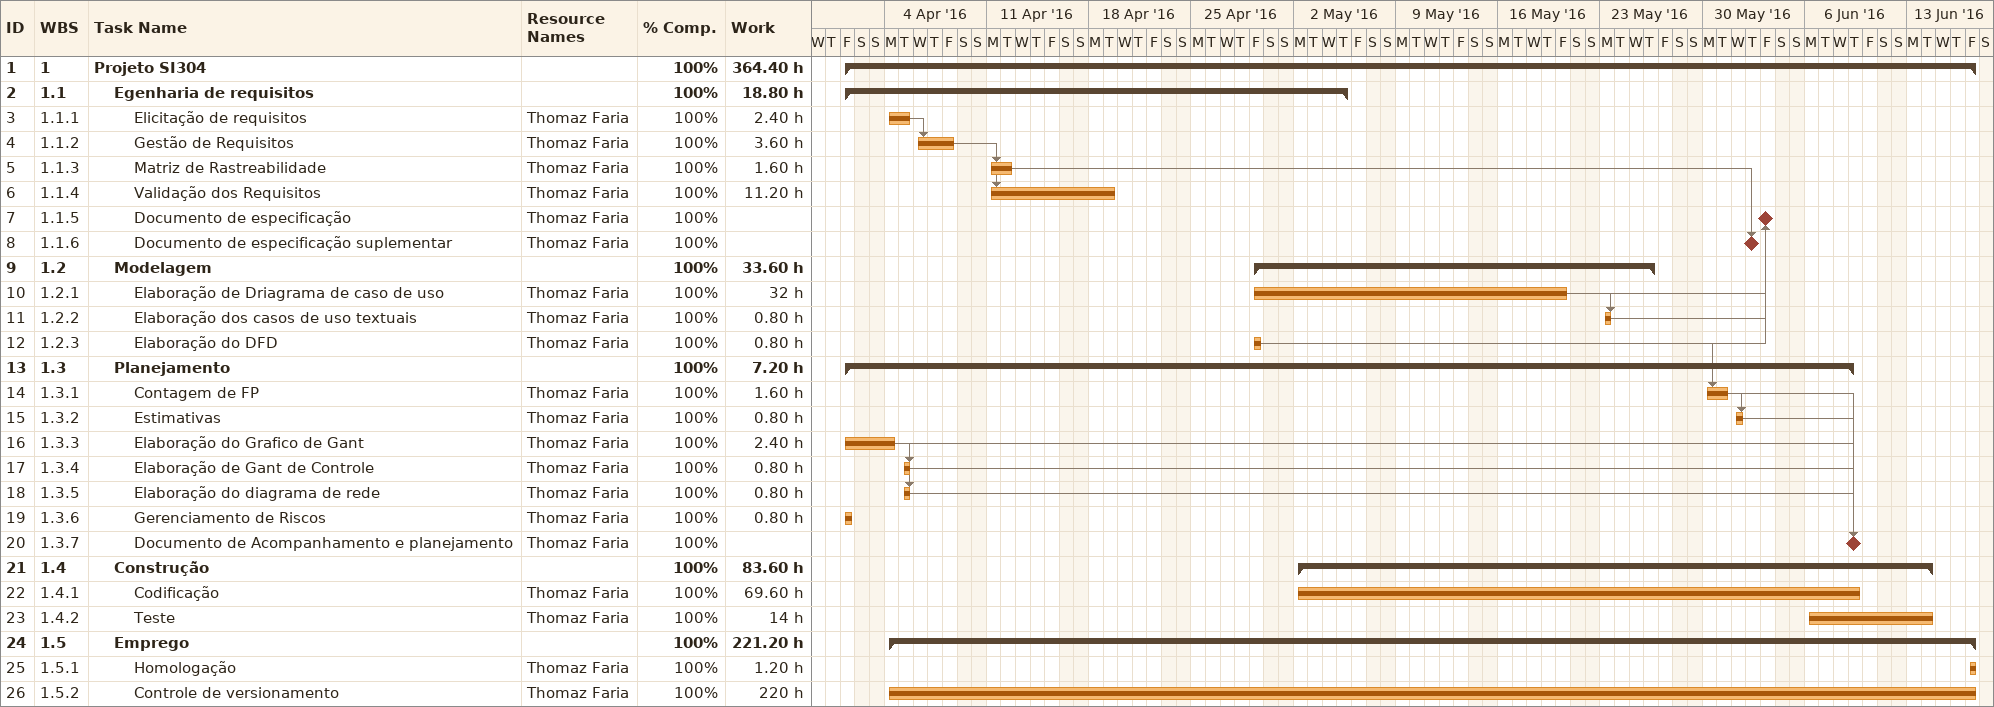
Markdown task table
| ID | WBS | Task | Start | Finish | Predecessors | Resources | % complete | Work (h) |
|---|---|---|---|---|---|---|---|---|
| 1 | 1 | **Projeto SI304** | 2016-04-01 | 2016-06-17 |  |  | 100 | 364.40 |
| 2 | 1.1 | **Egenharia de requisitos** | 2016-04-01 | 2016-05-05 |  |  | 100 | 18.80 |
| 3 | 1.1.1 | Elicitação de requisitos | 2016-04-04 | 2016-04-05 |  | Thomaz Faria | 100 | 2.40 |
| 4 | 1.1.2 | Gestão de Requisitos | 2016-04-06 | 2016-04-08 | 3 | Thomaz Faria | 100 | 3.60 |
| 5 | 1.1.3 | Matriz de Rastreabilidade | 2016-04-11 | 2016-04-12 | 4 | Thomaz Faria | 100 | 1.60 |
| 6 | 1.1.4 | Validação dos Requisitos | 2016-04-11 | 2016-04-19 | 4 | Thomaz Faria | 100 | 11.20 |
| 7 | 1.1.5 | Documento de especificação (milestone) | 2016-06-03 | 2016-06-03 | 10, 11, 12 | Thomaz Faria | 100 |  |
| 8 | 1.1.6 | Documento de especificação suplementar (milestone) | 2016-06-02 | 2016-06-02 | 5 | Thomaz Faria | 100 |  |
| 9 | 1.2 | **Modelagem** | 2016-04-29 | 2016-05-26 |  |  | 100 | 33.60 |
| 10 | 1.2.1 | Elaboração de Driagrama de caso de uso | 2016-04-29 | 2016-05-20 |  | Thomaz Faria | 100 | 32 |
| 11 | 1.2.2 | Elaboração dos casos de uso textuais | 2016-05-23 | 2016-05-23 | 10 | Thomaz Faria | 100 | 0.80 |
| 12 | 1.2.3 | Elaboração do DFD | 2016-04-29 | 2016-04-29 |  | Thomaz Faria | 100 | 0.80 |
| 13 | 1.3 | **Planejamento** | 2016-04-01 | 2016-06-09 |  |  | 100 | 7.20 |
| 14 | 1.3.1 | Contagem de FP | 2016-05-30 | 2016-05-31 | 12 | Thomaz Faria | 100 | 1.60 |
| 15 | 1.3.2 | Estimativas | 2016-06-01 | 2016-06-01 | 14 | Thomaz Faria | 100 | 0.80 |
| 16 | 1.3.3 | Elaboração do Grafico de Gant | 2016-04-01 | 2016-04-04 |  | Thomaz Faria | 100 | 2.40 |
| 17 | 1.3.4 | Elaboração de Gant de Controle | 2016-04-05 | 2016-04-05 | 16 | Thomaz Faria | 100 | 0.80 |
| 18 | 1.3.5 | Elaboração do diagrama de rede | 2016-04-05 | 2016-04-05 | 16 | Thomaz Faria | 100 | 0.80 |
| 19 | 1.3.6 | Gerenciamento de Riscos | 2016-04-01 | 2016-04-01 |  | Thomaz Faria | 100 | 0.80 |
| 20 | 1.3.7 | Documento de Acompanhamento e planejamento (milestone) | 2016-06-09 | 2016-06-09 | 14, 15, 16, 17, 18 | Thomaz Faria | 100 |  |
| 21 | 1.4 | **Construção** | 2016-05-02 | 2016-06-14 |  |  | 100 | 83.60 |
| 22 | 1.4.1 | Codificação | 2016-05-02 | 2016-06-09 |  | Thomaz Faria | 100 | 69.60 |
| 23 | 1.4.2 | Teste | 2016-06-06 | 2016-06-14 |  | Thomaz Faria | 100 | 14 |
| 24 | 1.5 | **Emprego** | 2016-04-04 | 2016-06-17 |  |  | 100 | 221.20 |
| 25 | 1.5.1 | Homologação | 2016-06-17 | 2016-06-17 |  | Thomaz Faria | 100 | 1.20 |
| 26 | 1.5.2 | Controle de versionamento | 2016-04-04 | 2016-06-17 |  | Thomaz Faria | 100 | 220 |
